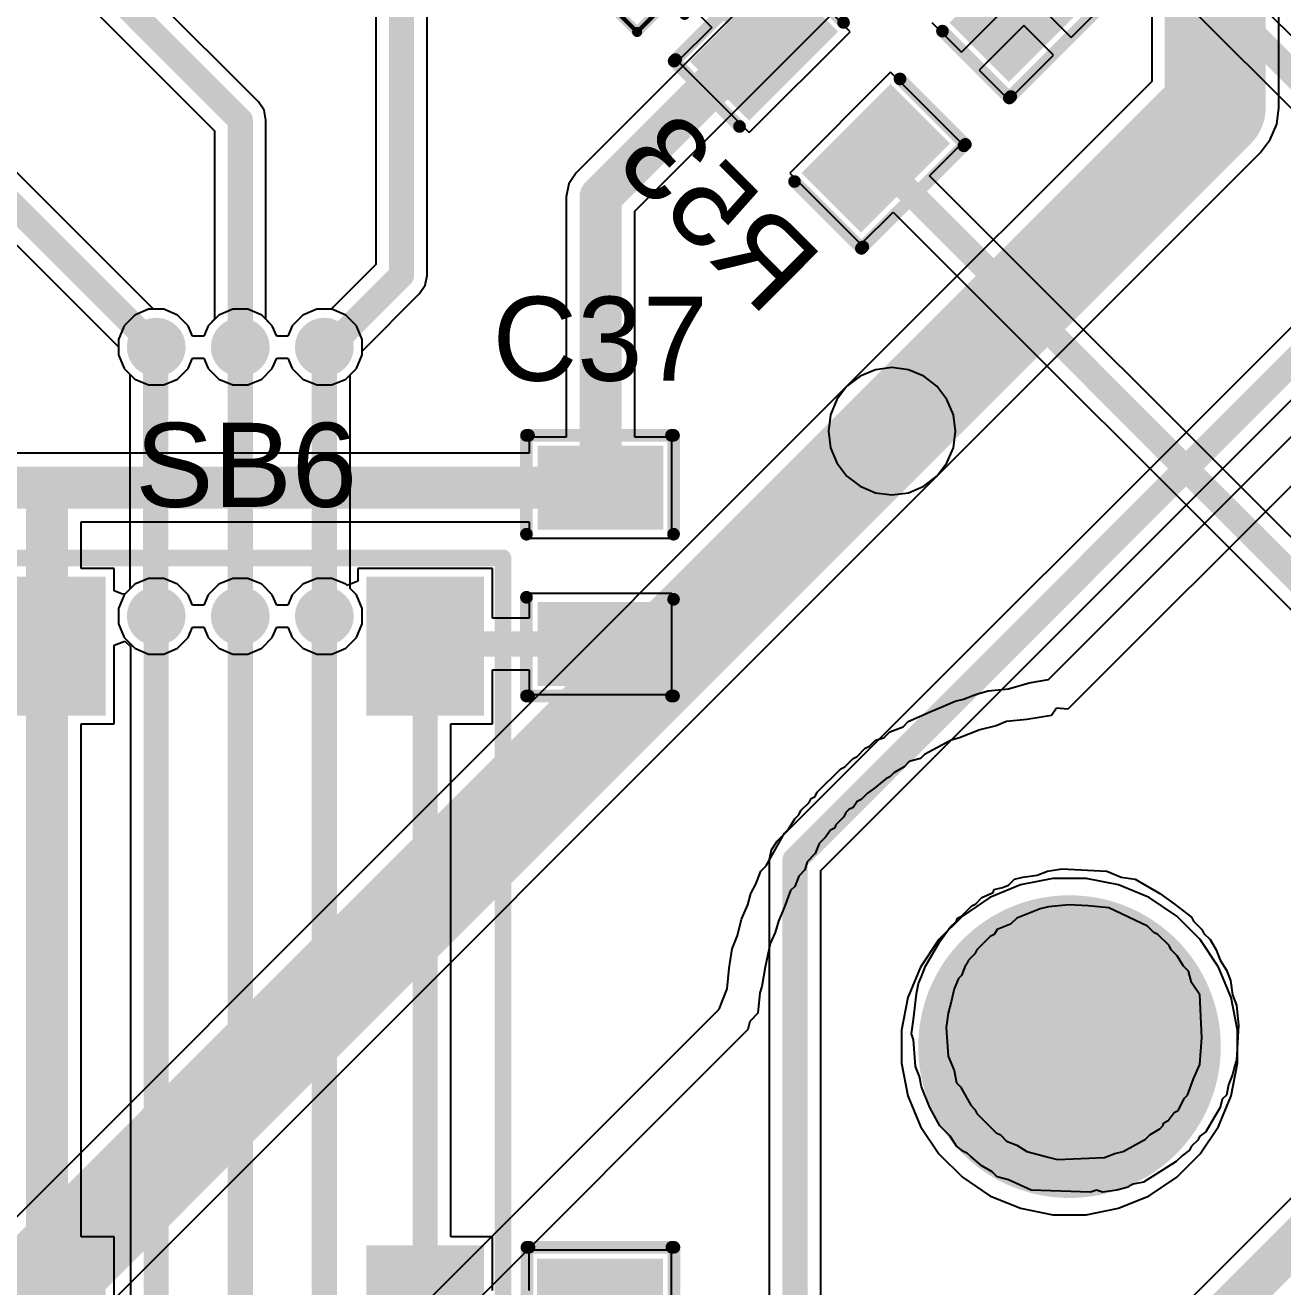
# Model space of a CAD drawing. Header units: millimetres. Extents: x 95 to 305, y 96 to 295.
# Drawn here: x 144.44 to 159.4, y 175.22 to 190.23 of the extents above; entities that cross this region are included whole.
import ezdxf

# ---------------------------------------------------------------- set-up
doc = ezdxf.new("R2010")
doc.units = ezdxf.units.MM
for name, color, linetype in [('BottomLayer', 5, 'Continuous'), ('BottomOverlay', 54, 'Continuous'), ('BottomPaste', 16, 'Continuous'), ('BottomSolder', 6, 'Continuous'), ('Mechanical13', 56, 'Continuous'), ('Mechanical15', 56, 'Continuous'), ('MultiLayer', 9, 'Continuous'), ('PadHoleLayer', 156, 'Continuous'), ('TopLayer', 1, 'Continuous'), ('TopOverlay', 2, 'Continuous'), ('TopPaste', 8, 'Continuous'), ('TopSolder', 216, 'Continuous'), ('ViaHoleLayer', 16, 'Continuous')]:
    doc.layers.add(name, color=color, linetype=linetype)
doc.styles.add('Arial', font='arial.ttf', dxfattribs={"height": 0.2})

# ---------------------------------------------------------------- blocks, each defined once
blk = doc.blocks.new('CAP0805_8')
at = {"layer": 'TopLayer'}
for points in [[(-1.379, 0.704), (-0.479, 0.704), (-0.479, -0.693), (-1.379, -0.693)], [(0.481, 0.704), (1.381, 0.704), (1.381, -0.693), (0.481, -0.693)]]:
    blk.add_hatch(color=1, dxfattribs=at).paths.add_polyline_path(points)
at = {"layer": 'TopPaste'}
for points in [[(-1.379, 0.704), (-0.479, 0.704), (-0.479, -0.693), (-1.379, -0.693)], [(0.481, 0.704), (1.381, 0.704), (1.381, -0.693), (0.481, -0.693)]]:
    blk.add_hatch(color=8, dxfattribs=at).paths.add_polyline_path(points)
at = {"layer": 'TopSolder'}
for points in [[(-1.429, 0.754), (-0.429, 0.754), (-0.429, -0.743), (-1.429, -0.743)], [(0.431, 0.754), (1.431, 0.754), (1.431, -0.743), (0.431, -0.743)]]:
    blk.add_hatch(color=216, dxfattribs=at).paths.add_polyline_path(points)
at = {"layer": 'TopOverlay', "const_width": 0.15}
for points in [[(-0.375, 0.875), (-1.55, 0.875)], [(-1.55, -0.85), (-1.55, 0.85)], [(1.55, 0.875), (0.4, 0.875)], [(1.55, -0.85), (1.55, 0.85)], [(-0.375, -0.875), (-1.55, -0.875)], [(1.55, -0.875), (0.375, -0.875)]]:
    blk.add_lwpolyline(points, dxfattribs=at)
at = {"layer": 'TopOverlay', "const_width": 0.075}
for points in [[(-1.588, 0.875, 1), (-1.513, 0.875, 1)], [(-1.588, 0.85, 1), (-1.513, 0.85, 1)], [(-0.413, 0.875, 1), (-0.337, 0.875, 1)], [(0.362, 0.875, 1), (0.437, 0.875, 1)], [(1.512, 0.875, 1), (1.587, 0.875, 1)], [(1.512, 0.85, 1), (1.587, 0.85, 1)], [(-1.588, -0.85, 1), (-1.513, -0.85, 1)], [(-1.588, -0.875, 1), (-1.513, -0.875, 1)], [(-0.413, -0.875, 1), (-0.337, -0.875, 1)], [(0.337, -0.875, 1), (0.413, -0.875, 1)], [(1.512, -0.85, 1), (1.587, -0.85, 1)], [(1.512, -0.875, 1), (1.587, -0.875, 1)]]:
    blk.add_lwpolyline(points, format="xyb", close=True, dxfattribs=at)
blk = doc.blocks.new('RES0805_11')
at = {"layer": 'TopLayer'}
for points in [[(-1.388, 0.678), (-0.488, 0.678), (-0.488, -0.719), (-1.388, -0.719)], [(0.492, 0.678), (1.392, 0.678), (1.392, -0.719), (0.492, -0.719)]]:
    blk.add_hatch(color=1, dxfattribs=at).paths.add_polyline_path(points)
at = {"layer": 'TopPaste'}
for points in [[(-1.388, 0.678), (-0.488, 0.678), (-0.488, -0.719), (-1.388, -0.719)], [(0.492, 0.678), (1.392, 0.678), (1.392, -0.719), (0.492, -0.719)]]:
    blk.add_hatch(color=8, dxfattribs=at).paths.add_polyline_path(points)
at = {"layer": 'TopSolder'}
for points in [[(-1.438, 0.728), (-0.438, 0.728), (-0.438, -0.769), (-1.438, -0.769)], [(0.442, 0.728), (1.442, 0.728), (1.442, -0.769), (0.442, -0.769)]]:
    blk.add_hatch(color=216, dxfattribs=at).paths.add_polyline_path(points)
at = {"layer": 'TopOverlay', "const_width": 0.15}
for points in [[(-1.575, 0.85), (-0.475, 0.85)], [(0.475, 0.85), (1.575, 0.85)], [(-1.575, 0.825), (-1.575, -0.875)], [(1.575, 0.825), (1.575, -0.875)], [(-1.575, -0.9), (-0.45, -0.9)], [(0.475, -0.9), (1.575, -0.9)]]:
    blk.add_lwpolyline(points, dxfattribs=at)
at = {"layer": 'TopOverlay', "const_width": 0.075}
for points in [[(-1.613, 0.85, 1), (-1.538, 0.85, 1)], [(-0.513, 0.85, 1), (-0.437, 0.85, 1)], [(0.437, 0.85, 1), (0.513, 0.85, 1)], [(1.538, 0.85, 1), (1.613, 0.85, 1)], [(-1.613, 0.825, 1), (-1.538, 0.825, 1)], [(1.538, 0.825, 1), (1.613, 0.825, 1)], [(-1.613, -0.875, 1), (-1.538, -0.875, 1)], [(-1.613, -0.9, 1), (-1.538, -0.9, 1)], [(-0.487, -0.9, 1), (-0.412, -0.9, 1)], [(0.437, -0.9, 1), (0.513, -0.9, 1)], [(1.538, -0.875, 1), (1.613, -0.875, 1)], [(1.538, -0.9, 1), (1.613, -0.9, 1)]]:
    blk.add_lwpolyline(points, format="xyb", close=True, dxfattribs=at)
blk = doc.blocks.new('DTSM_61N_V_T_R_72')
at = {"layer": 'TopLayer'}
for points in [[(-0.775, 5.15), (0.775, 5.15), (0.775, 3.85), (-0.775, 3.85)], [(7.175, 5.15), (8.725, 5.15), (8.725, 3.85), (7.175, 3.85)], [(-0.775, 0.65), (0.775, 0.65), (0.775, -0.65), (-0.775, -0.65)], [(7.175, 0.65), (8.725, 0.65), (8.725, -0.65), (7.175, -0.65)]]:
    blk.add_hatch(color=1, dxfattribs=at).paths.add_polyline_path(points)
at = {"layer": 'TopPaste'}
for points in [[(-0.775, 5.15), (0.775, 5.15), (0.775, 3.85), (-0.775, 3.85)], [(7.175, 5.15), (8.725, 5.15), (8.725, 3.85), (7.175, 3.85)], [(-0.775, 0.65), (0.775, 0.65), (0.775, -0.65), (-0.775, -0.65)], [(7.175, 0.65), (8.725, 0.65), (8.725, -0.65), (7.175, -0.65)]]:
    blk.add_hatch(color=8, dxfattribs=at).paths.add_polyline_path(points)
at = {"layer": 'TopSolder'}
for points in [[(-0.825, 5.2), (0.825, 5.2), (0.825, 3.8), (-0.825, 3.8)], [(7.125, 5.2), (8.775, 5.2), (8.775, 3.8), (7.125, 3.8)], [(-0.825, 0.7), (0.825, 0.7), (0.825, -0.7), (-0.825, -0.7)], [(7.125, 0.7), (8.775, 0.7), (8.775, -0.7), (7.125, -0.7)]]:
    blk.add_hatch(color=216, dxfattribs=at).paths.add_polyline_path(points)
at = {"layer": 'TopOverlay', "const_width": 0.2}
for points in [[(-1.05, 5.4), (-1.05, 3.825)], [(-1, 5.425), (9, 5.425)], [(9, 5.4), (9, -0.9)], [(-1.05, 3.825), (-1.05, 0.675)], [(-1.05, 0.675), (-1.05, -0.9)], [(9, -0.925), (-1, -0.925)]]:
    blk.add_lwpolyline(points, dxfattribs=at)
at = {"layer": 'TopOverlay', "const_width": 0.1}
for points in [[(-1.1, 5.4, 1), (-1, 5.4, 1)], [(-1.05, 5.425, 1), (-0.95, 5.425, 1)], [(8.95, 5.425, 1), (9.05, 5.425, 1)], [(8.95, 5.4, 1), (9.05, 5.4, 1)], [(-1.1, 3.825, 1), (-1, 3.825, 1)], [(-1.1, 3.825, 1), (-1, 3.825, 1)], [(-1.1, 0.675, 1), (-1, 0.675, 1)], [(-1.1, 0.675, 1), (-1, 0.675, 1)], [(-1.1, -0.9, 1), (-1, -0.9, 1)], [(-1.05, -0.925, 1), (-0.95, -0.925, 1)], [(8.95, -0.9, 1), (9.05, -0.9, 1)], [(8.95, -0.925, 1), (9.05, -0.925, 1)]]:
    blk.add_lwpolyline(points, format="xyb", close=True, dxfattribs=at)
blk = doc.blocks.new('RES0805_B_95')
at = {"layer": 'BottomLayer'}
for points in [[(-1.388, 0.719), (-0.488, 0.719), (-0.488, -0.678), (-1.388, -0.678)], [(0.492, 0.719), (1.392, 0.719), (1.392, -0.678), (0.492, -0.678)]]:
    blk.add_hatch(color=5, dxfattribs=at).paths.add_polyline_path(points)
at = {"layer": 'BottomPaste'}
for points in [[(-1.388, 0.719), (-0.488, 0.719), (-0.488, -0.678), (-1.388, -0.678)], [(0.492, 0.719), (1.392, 0.719), (1.392, -0.678), (0.492, -0.678)]]:
    blk.add_hatch(color=16, dxfattribs=at).paths.add_polyline_path(points)
at = {"layer": 'BottomSolder'}
for points in [[(-1.438, 0.769), (-0.438, 0.769), (-0.438, -0.728), (-1.438, -0.728)], [(0.442, 0.769), (1.442, 0.769), (1.442, -0.728), (0.442, -0.728)]]:
    blk.add_hatch(color=6, dxfattribs=at).paths.add_polyline_path(points)
at = {"layer": 'BottomOverlay', "const_width": 0.15}
for points in [[(-0.45, 0.9), (-1.575, 0.9)], [(-1.575, 0.875), (-1.575, -0.825)], [(1.575, 0.9), (0.475, 0.9)], [(1.575, 0.875), (1.575, -0.825)], [(-0.475, -0.85), (-1.575, -0.85)], [(1.575, -0.85), (0.475, -0.85)]]:
    blk.add_lwpolyline(points, dxfattribs=at)
at = {"layer": 'BottomOverlay', "const_width": 0.075}
for points in [[(-1.613, 0.9, 1), (-1.538, 0.9, 1)], [(-1.613, 0.875, 1), (-1.538, 0.875, 1)], [(-0.488, 0.9, 1), (-0.413, 0.9, 1)], [(0.437, 0.9, 1), (0.513, 0.9, 1)], [(1.538, 0.9, 1), (1.613, 0.9, 1)], [(1.538, 0.875, 1), (1.613, 0.875, 1)], [(-1.613, -0.825, 1), (-1.538, -0.825, 1)], [(1.538, -0.825, 1), (1.613, -0.825, 1)], [(-1.613, -0.85, 1), (-1.538, -0.85, 1)], [(-0.513, -0.85, 1), (-0.437, -0.85, 1)], [(0.437, -0.85, 1), (0.513, -0.85, 1)], [(1.538, -0.85, 1), (1.613, -0.85, 1)]]:
    blk.add_lwpolyline(points, format="xyb", close=True, dxfattribs=at)
blk = doc.blocks.new('RES0805_B_97')
at = {"layer": 'BottomLayer'}
for points in [[(-1.388, 0.719), (-0.488, 0.719), (-0.488, -0.678), (-1.388, -0.678)], [(0.492, 0.719), (1.392, 0.719), (1.392, -0.678), (0.492, -0.678)]]:
    blk.add_hatch(color=5, dxfattribs=at).paths.add_polyline_path(points)
at = {"layer": 'BottomPaste'}
for points in [[(-1.388, 0.719), (-0.488, 0.719), (-0.488, -0.678), (-1.388, -0.678)], [(0.492, 0.719), (1.392, 0.719), (1.392, -0.678), (0.492, -0.678)]]:
    blk.add_hatch(color=16, dxfattribs=at).paths.add_polyline_path(points)
at = {"layer": 'BottomSolder'}
for points in [[(-1.438, 0.769), (-0.438, 0.769), (-0.438, -0.728), (-1.438, -0.728)], [(0.442, 0.769), (1.442, 0.769), (1.442, -0.728), (0.442, -0.728)]]:
    blk.add_hatch(color=6, dxfattribs=at).paths.add_polyline_path(points)
at = {"layer": 'BottomOverlay', "const_width": 0.15}
for points in [[(-0.45, 0.9), (-1.575, 0.9)], [(-1.575, 0.875), (-1.575, -0.825)], [(1.575, 0.9), (0.475, 0.9)], [(1.575, 0.875), (1.575, -0.825)], [(-0.475, -0.85), (-1.575, -0.85)], [(1.575, -0.85), (0.475, -0.85)]]:
    blk.add_lwpolyline(points, dxfattribs=at)
at = {"layer": 'BottomOverlay', "const_width": 0.075}
for points in [[(-1.613, 0.9, 1), (-1.538, 0.9, 1)], [(-1.613, 0.875, 1), (-1.538, 0.875, 1)], [(-0.488, 0.9, 1), (-0.413, 0.9, 1)], [(0.437, 0.9, 1), (0.513, 0.9, 1)], [(1.538, 0.9, 1), (1.613, 0.9, 1)], [(1.538, 0.875, 1), (1.613, 0.875, 1)], [(-1.613, -0.825, 1), (-1.538, -0.825, 1)], [(1.538, -0.825, 1), (1.613, -0.825, 1)], [(-1.613, -0.85, 1), (-1.538, -0.85, 1)], [(-0.513, -0.85, 1), (-0.438, -0.85, 1)], [(0.437, -0.85, 1), (0.513, -0.85, 1)], [(1.538, -0.85, 1), (1.613, -0.85, 1)]]:
    blk.add_lwpolyline(points, format="xyb", close=True, dxfattribs=at)
blk = doc.blocks.new('SOD_80_B_156')
at = {"layer": 'BottomLayer'}
for points in [[(-2.295, 0.843), (-1.185, 0.843), (-1.185, -0.887), (-2.295, -0.887)], [(1.115, 0.843), (2.225, 0.843), (2.225, -0.887), (1.115, -0.887)]]:
    blk.add_hatch(color=5, dxfattribs=at).paths.add_polyline_path(points)
at = {"layer": 'BottomPaste'}
for points in [[(-2.295, 0.843), (-1.185, 0.843), (-1.185, -0.887), (-2.295, -0.887)], [(1.115, 0.843), (2.225, 0.843), (2.225, -0.887), (1.115, -0.887)]]:
    blk.add_hatch(color=16, dxfattribs=at).paths.add_polyline_path(points)
at = {"layer": 'BottomSolder'}
for points in [[(-2.345, 0.893), (-1.135, 0.893), (-1.135, -0.937), (-2.345, -0.937)], [(1.065, 0.893), (2.275, 0.893), (2.275, -0.937), (1.065, -0.937)]]:
    blk.add_hatch(color=6, dxfattribs=at).paths.add_polyline_path(points)
at = {"layer": 'BottomOverlay'}
for points, const_width in [([(-2.545, 1.093), (-2.545, -1.137)], 0.12), ([(-1.075, 1.093), (-2.545, 1.093)], 0.12), ([(2.475, 1.093), (1, 1.093)], 0.12), ([(2.475, 1.093), (2.475, -1.137)], 0.12), ([(0.795, 0.728), (-0.865, 0.728)], 0.127), ([(-2.8, 0.55), (-2.8, -0.6)], 0.12), ([(0.795, -0.772), (-0.865, -0.772)], 0.127), ([(-1.075, -1.137), (-2.545, -1.137)], 0.12), ([(2.475, -1.137), (1, -1.137)], 0.12)]:
    blk.add_lwpolyline(points, dxfattribs=dict(at, const_width=const_width))
for points, const_width in [([(-2.575, 1.093, 1), (-2.515, 1.093, 1)], 0.06), ([(-2.575, 1.093, 1), (-2.515, 1.093, 1)], 0.06), ([(-1.105, 1.093, 1), (-1.045, 1.093, 1)], 0.06), ([(0.97, 1.093, 1), (1.03, 1.093, 1)], 0.06), ([(2.445, 1.093, 1), (2.505, 1.093, 1)], 0.06), ([(2.445, 1.093, 1), (2.505, 1.093, 1)], 0.06), ([(-0.897, 0.728, 1), (-0.833, 0.728, 1)], 0.0635), ([(0.763, 0.728, 1), (0.827, 0.728, 1)], 0.0635), ([(-2.83, 0.55, 1), (-2.77, 0.55, 1)], 0.06), ([(-2.83, -0.6, 1), (-2.77, -0.6, 1)], 0.06), ([(-0.897, -0.772, 1), (-0.833, -0.772, 1)], 0.0635), ([(0.763, -0.772, 1), (0.827, -0.772, 1)], 0.0635), ([(-2.575, -1.137, 1), (-2.515, -1.137, 1)], 0.06), ([(-2.575, -1.137, 1), (-2.515, -1.137, 1)], 0.06), ([(-1.105, -1.137, 1), (-1.045, -1.137, 1)], 0.06), ([(0.97, -1.137, 1), (1.03, -1.137, 1)], 0.06), ([(2.445, -1.137, 1), (2.505, -1.137, 1)], 0.06), ([(2.445, -1.137, 1), (2.505, -1.137, 1)], 0.06)]:
    blk.add_lwpolyline(points, format="xyb", close=True, dxfattribs=dict(at, const_width=const_width))
at = {"layer": 'Mechanical13', "const_width": 0.127}
for points in [[(1.715, 0.728), (-1.785, 0.728)], [(-1.785, 0.728), (-1.785, -0.772)], [(1.715, 0.728), (1.715, -0.772)], [(1.715, -0.772), (-1.785, -0.772)]]:
    blk.add_lwpolyline(points, dxfattribs=at)
at = {"layer": 'Mechanical13', "const_width": 0.0635}
for points in [[(-1.817, 0.728, 1), (-1.753, 0.728, 1)], [(-1.817, 0.728, 1), (-1.753, 0.728, 1)], [(1.683, 0.728, 1), (1.747, 0.728, 1)], [(1.683, 0.728, 1), (1.747, 0.728, 1)], [(-1.817, -0.772, 1), (-1.753, -0.772, 1)], [(-1.817, -0.772, 1), (-1.753, -0.772, 1)], [(1.683, -0.772, 1), (1.747, -0.772, 1)], [(1.683, -0.772, 1), (1.747, -0.772, 1)]]:
    blk.add_lwpolyline(points, format="xyb", close=True, dxfattribs=at)
at = {"layer": 'Mechanical15', "const_width": 0.05}
for points in [[(2.475, 1.093), (-2.545, 1.093)], [(-2.545, 1.093), (-2.545, -1.137)], [(2.475, 1.093), (2.475, -1.137)], [(2.475, -1.137), (-2.545, -1.137)]]:
    blk.add_lwpolyline(points, dxfattribs=at)
at = {"layer": 'Mechanical15', "const_width": 0.025}
for points in [[(-2.558, 1.093, 1), (-2.533, 1.093, 1)], [(-2.558, 1.093, 1), (-2.533, 1.093, 1)], [(2.462, 1.093, 1), (2.487, 1.093, 1)], [(2.462, 1.093, 1), (2.487, 1.093, 1)], [(-2.558, -1.137, 1), (-2.533, -1.137, 1)], [(-2.558, -1.137, 1), (-2.533, -1.137, 1)], [(2.462, -1.137, 1), (2.487, -1.137, 1)], [(2.462, -1.137, 1), (2.487, -1.137, 1)]]:
    blk.add_lwpolyline(points, format="xyb", close=True, dxfattribs=at)

msp = doc.modelspace()

# ---------------------------------------------------------------- hatches: boundary and pattern name
at = {"layer": 'BottomLayer'}
h = msp.add_hatch(color=5, dxfattribs=at)
edge = h.paths.add_edge_path()
edge.add_arc((146, 186.4), 0.3, 0, 360)
h = msp.add_hatch(color=5, dxfattribs=at)
edge = h.paths.add_edge_path()
edge.add_arc((147, 186.4), 0.3, 0, 360)
h = msp.add_hatch(color=5, dxfattribs=at)
edge = h.paths.add_edge_path()
edge.add_arc((148, 186.4), 0.3, 0, 360)
h = msp.add_hatch(color=5, dxfattribs=at)
edge = h.paths.add_edge_path()
edge.add_arc((154.753, 185.4), 0.4, 0, 360)
h = msp.add_hatch(color=5, dxfattribs=at)
edge = h.paths.add_edge_path()
edge.add_arc((146, 183.2), 0.3, 0, 360)
h = msp.add_hatch(color=5, dxfattribs=at)
edge = h.paths.add_edge_path()
edge.add_arc((147, 183.2), 0.3, 0, 360)
h = msp.add_hatch(color=5, dxfattribs=at)
edge = h.paths.add_edge_path()
edge.add_arc((148, 183.2), 0.3, 0, 360)
h = msp.add_hatch(color=5, dxfattribs=at)
edge = h.paths.add_edge_path()
edge.add_arc((156.866, 178.08), 1.75, 0, 360)
at = {"layer": 'BottomSolder'}
h = msp.add_hatch(color=6, dxfattribs=at)
edge = h.paths.add_edge_path()
edge.add_arc((146, 186.4), 0.35, 0, 360)
h = msp.add_hatch(color=6, dxfattribs=at)
edge = h.paths.add_edge_path()
edge.add_arc((147, 186.4), 0.35, 0, 360)
h = msp.add_hatch(color=6, dxfattribs=at)
edge = h.paths.add_edge_path()
edge.add_arc((148, 186.4), 0.35, 0, 360)
h = msp.add_hatch(color=6, dxfattribs=at)
edge = h.paths.add_edge_path()
edge.add_arc((154.753, 185.4), 0.45, 0, 360)
h = msp.add_hatch(color=6, dxfattribs=at)
edge = h.paths.add_edge_path()
edge.add_arc((146, 183.2), 0.35, 0, 360)
h = msp.add_hatch(color=6, dxfattribs=at)
edge = h.paths.add_edge_path()
edge.add_arc((147, 183.2), 0.35, 0, 360)
h = msp.add_hatch(color=6, dxfattribs=at)
edge = h.paths.add_edge_path()
edge.add_arc((148, 183.2), 0.35, 0, 360)
h = msp.add_hatch(color=6, dxfattribs=at)
edge = h.paths.add_edge_path()
edge.add_arc((156.866, 178.08), 1.8, 0, 360)
at = {"layer": 'MultiLayer'}
h = msp.add_hatch(color=9, dxfattribs=at)
edge = h.paths.add_edge_path()
edge.add_arc((156.866, 178.08), 1.75, 0, 360)
at = {"layer": 'PadHoleLayer'}
h = msp.add_hatch(color=156, dxfattribs=at)
edge = h.paths.add_edge_path()
edge.add_arc((156.866, 178.08), 1.75, 0, 360)
at = {"layer": 'TopLayer'}
h = msp.add_hatch(color=1, dxfattribs=at)
edge = h.paths.add_edge_path()
edge.add_arc((146, 186.4), 0.3, 0, 360)
h = msp.add_hatch(color=1, dxfattribs=at)
edge = h.paths.add_edge_path()
edge.add_arc((147, 186.4), 0.3, 0, 360)
h = msp.add_hatch(color=1, dxfattribs=at)
edge = h.paths.add_edge_path()
edge.add_arc((148, 186.4), 0.3, 0, 360)
h = msp.add_hatch(color=1, dxfattribs=at)
edge = h.paths.add_edge_path()
edge.add_arc((154.753, 185.4), 0.4, 0, 360)
h = msp.add_hatch(color=1, dxfattribs=at)
edge = h.paths.add_edge_path()
edge.add_arc((146, 183.2), 0.3, 0, 360)
h = msp.add_hatch(color=1, dxfattribs=at)
edge = h.paths.add_edge_path()
edge.add_arc((147, 183.2), 0.3, 0, 360)
h = msp.add_hatch(color=1, dxfattribs=at)
edge = h.paths.add_edge_path()
edge.add_arc((148, 183.2), 0.3, 0, 360)
h = msp.add_hatch(color=1, dxfattribs=at)
edge = h.paths.add_edge_path()
edge.add_arc((156.866, 178.08), 1.75, 0, 360)
at = {"layer": 'TopSolder'}
h = msp.add_hatch(color=216, dxfattribs=at)
edge = h.paths.add_edge_path()
edge.add_arc((146, 186.4), 0.35, 0, 360)
h = msp.add_hatch(color=216, dxfattribs=at)
edge = h.paths.add_edge_path()
edge.add_arc((147, 186.4), 0.35, 0, 360)
h = msp.add_hatch(color=216, dxfattribs=at)
edge = h.paths.add_edge_path()
edge.add_arc((148, 186.4), 0.35, 0, 360)
h = msp.add_hatch(color=216, dxfattribs=at)
edge = h.paths.add_edge_path()
edge.add_arc((154.753, 185.4), 0.45, 0, 360)
h = msp.add_hatch(color=216, dxfattribs=at)
edge = h.paths.add_edge_path()
edge.add_arc((146, 183.2), 0.35, 0, 360)
h = msp.add_hatch(color=216, dxfattribs=at)
edge = h.paths.add_edge_path()
edge.add_arc((147, 183.2), 0.35, 0, 360)
h = msp.add_hatch(color=216, dxfattribs=at)
edge = h.paths.add_edge_path()
edge.add_arc((148, 183.2), 0.35, 0, 360)
h = msp.add_hatch(color=216, dxfattribs=at)
edge = h.paths.add_edge_path()
edge.add_arc((156.866, 178.08), 1.8, 0, 360)
at = {"layer": 'ViaHoleLayer'}
h = msp.add_hatch(color=16, dxfattribs=at)
edge = h.paths.add_edge_path()
edge.add_arc((146, 186.4), 0.15, 0, 360)
h = msp.add_hatch(color=16, dxfattribs=at)
edge = h.paths.add_edge_path()
edge.add_arc((147, 186.4), 0.15, 0, 360)
h = msp.add_hatch(color=16, dxfattribs=at)
edge = h.paths.add_edge_path()
edge.add_arc((148, 186.4), 0.15, 0, 360)
h = msp.add_hatch(color=16, dxfattribs=at)
edge = h.paths.add_edge_path()
edge.add_arc((154.753, 185.4), 0.25, 0, 360)
h = msp.add_hatch(color=16, dxfattribs=at)
edge = h.paths.add_edge_path()
edge.add_arc((146, 183.2), 0.15, 0, 360)
h = msp.add_hatch(color=16, dxfattribs=at)
edge = h.paths.add_edge_path()
edge.add_arc((147, 183.2), 0.15, 0, 360)
h = msp.add_hatch(color=16, dxfattribs=at)
edge = h.paths.add_edge_path()
edge.add_arc((148, 183.2), 0.15, 0, 360)

# ---------------------------------------------------------------- linework, layer by layer
at = {"layer": 'BottomLayer'}
for p, q in [((161.22, 188.389), (155.606, 194.004)), ((155.084, 193.661), (160.788, 187.956)), ((152.122, 190.691), (152.61, 190.203)), ((156.887, 190.083), (157.416, 190.612)), ((155.58, 189.907), (156.109, 190.436)), ((156.533, 190.436), (156.887, 190.083)), ((154.256, 190.152), (154.033, 190.375)), ((152.61, 190.203), (152.207, 189.801)), ((153.056, 188.952), (154.256, 190.152)), ((155.226, 190.261), (155.58, 189.907)), ((156.321, 190.224), (155.792, 189.695)), ((156.675, 189.871), (156.321, 190.224)), ((156.145, 189.341), (156.675, 189.871)), ((152.207, 189.801), (153.056, 188.952)), ((154.737, 189.671), (153.537, 188.471)), ((155.585, 188.823), (154.737, 189.671)), ((155.792, 189.695), (156.145, 189.341)), ((155.202, 188.439), (155.585, 188.823)), ((153.537, 188.471), (154.385, 187.623)), ((163.216, 180.425), (155.202, 188.439)), ((154.385, 187.623), (154.769, 188.007)), ((154.769, 188.007), (162.694, 180.082)), ((145.91, 186.85), (145.745, 186.781)), ((146.09, 186.85), (145.91, 186.85)), ((146.255, 186.781), (146.09, 186.85)), ((146.91, 186.85), (146.745, 186.781)), ((147.09, 186.85), (146.91, 186.85)), ((147.255, 186.781), (147.09, 186.85)), ((147.91, 186.85), (147.745, 186.781)), ((148.09, 186.85), (147.91, 186.85)), ((148.255, 186.781), (148.09, 186.85)), ((145.745, 186.781), (145.619, 186.655)), ((146.381, 186.655), (146.255, 186.781)), ((146.745, 186.781), (146.619, 186.655)), ((147.381, 186.655), (147.255, 186.781)), ((147.745, 186.781), (147.619, 186.655)), ((148.381, 186.655), (148.255, 186.781)), ((145.619, 186.655), (145.55, 186.49)), ((146.433, 186.531), (146.381, 186.655)), ((146.567, 186.531), (146.433, 186.531)), ((146.619, 186.655), (146.567, 186.531)), ((147.433, 186.531), (147.381, 186.655)), ((147.567, 186.531), (147.433, 186.531)), ((147.619, 186.655), (147.567, 186.531)), ((148.45, 186.49), (148.381, 186.655)), ((145.55, 186.49), (145.55, 186.31)), ((148.45, 186.31), (148.45, 186.49)), ((145.55, 186.31), (145.619, 186.145)), ((148.381, 186.145), (148.45, 186.31)), ((145.619, 186.145), (145.687, 186.077)), ((145.687, 186.077), (145.687, 183.523)), ((148.306, 186.069), (148.381, 186.145)), ((148.306, 183.531), (148.306, 186.069)), ((154.557, 186.131), (154.375, 186.055)), ((154.753, 186.156), (154.557, 186.131)), ((154.949, 186.131), (154.753, 186.156)), ((155.131, 186.055), (154.949, 186.131)), ((154.218, 185.935), (138.671, 170.388)), ((154.375, 186.055), (154.218, 185.935)), ((155.288, 185.935), (155.131, 186.055)), ((155.408, 185.778), (155.288, 185.935)), ((155.484, 185.596), (155.408, 185.778)), ((155.509, 185.4), (155.484, 185.596)), ((155.484, 185.204), (155.509, 185.4)), ((155.408, 185.022), (155.484, 185.204)), ((155.288, 184.865), (155.408, 185.022)), ((139.741, 169.318), (155.288, 184.865)), ((145.687, 183.523), (145.619, 183.455)), ((148.381, 183.455), (148.306, 183.531)), ((145.619, 183.455), (145.55, 183.29)), ((148.45, 183.29), (148.381, 183.455)), ((145.55, 183.29), (145.55, 183.11)), ((148.45, 183.11), (148.45, 183.29)), ((145.55, 183.11), (145.619, 182.945)), ((146.381, 182.945), (146.433, 183.069)), ((146.433, 183.069), (146.567, 183.069)), ((146.567, 183.069), (146.619, 182.945)), ((147.381, 182.945), (147.433, 183.069)), ((147.433, 183.069), (147.567, 183.069)), ((147.567, 183.069), (147.619, 182.945)), ((148.381, 182.945), (148.45, 183.11)), ((145.619, 182.945), (145.745, 182.819)), ((146.255, 182.819), (146.381, 182.945)), ((146.619, 182.945), (146.745, 182.819)), ((147.255, 182.819), (147.381, 182.945)), ((147.619, 182.945), (147.745, 182.819)), ((148.255, 182.819), (148.381, 182.945)), ((145.745, 182.819), (145.91, 182.75)), ((146.09, 182.75), (146.255, 182.819)), ((146.745, 182.819), (146.91, 182.75)), ((147.09, 182.75), (147.255, 182.819)), ((147.745, 182.819), (147.91, 182.75)), ((148.09, 182.75), (148.255, 182.819)), ((145.91, 182.75), (146.09, 182.75)), ((146.91, 182.75), (147.09, 182.75)), ((147.91, 182.75), (148.09, 182.75)), ((156.669, 180.08), (156.283, 180.003)), ((157.063, 180.08), (156.669, 180.08)), ((157.45, 180.003), (157.063, 180.08)), ((156.283, 180.003), (155.919, 179.852)), ((157.814, 179.852), (157.45, 180.003)), ((155.919, 179.852), (155.592, 179.633)), ((158.141, 179.633), (157.814, 179.852)), ((155.592, 179.633), (155.313, 179.355)), ((158.42, 179.355), (158.141, 179.633)), ((155.313, 179.355), (155.094, 179.027)), ((158.639, 179.027), (158.42, 179.355)), ((155.094, 179.027), (154.943, 178.663)), ((158.79, 178.663), (158.639, 179.027)), ((154.943, 178.663), (154.866, 178.277)), ((158.866, 178.277), (158.79, 178.663)), ((154.866, 178.277), (154.866, 177.883)), ((158.866, 177.883), (158.866, 178.277)), ((154.866, 177.883), (154.943, 177.496)), ((158.79, 177.496), (158.866, 177.883)), ((154.943, 177.496), (155.094, 177.132)), ((158.639, 177.132), (158.79, 177.496)), ((155.094, 177.132), (155.313, 176.805)), ((158.42, 176.805), (158.639, 177.132)), ((155.313, 176.805), (155.592, 176.526)), ((158.141, 176.526), (158.42, 176.805)), ((155.592, 176.526), (155.919, 176.307)), ((157.814, 176.307), (158.141, 176.526)), ((155.919, 176.307), (156.283, 176.157)), ((157.45, 176.157), (157.814, 176.307)), ((156.283, 176.157), (156.669, 176.08)), ((156.669, 176.08), (157.063, 176.08)), ((157.063, 176.08), (157.45, 176.157))]:
    msp.add_line(p, q, dxfattribs=at)
for points, const_width in [([(155.3, 193.877), (161.238, 187.939)], 0.3), ([(153.232, 190.006), (154.992, 191.766)], 0.3), ([(151.992, 191.253), (153.232, 190.014)], 0.3), ([(153.232, 190.006), (153.232, 190.014)], 0.3), ([(153.232, 189.977), (153.232, 190.006)], 0.3), ([(154.561, 188.647), (154.561, 188.647)], 0.3), ([(154.561, 188.647), (163, 180.208)], 0.3), ([(145.986, 186.4), (145.993, 186.393)], 0.3), ([(145.993, 183.207), (145.993, 186.393)], 0.3), ([(147, 183.2), (147, 186.4)], 0.3), ([(148, 183.232), (148, 186.4)], 0.3), ([(138.21, 168.857), (154.753, 185.4)], 1.2), ([(145.993, 183.207), (146, 183.2)], 0.3)]:
    msp.add_lwpolyline(points, dxfattribs=dict(at, const_width=const_width))
for points, const_width in [([(153.157, 190.014, 1), (153.307, 190.014, 1)], 0.15), ([(153.157, 190.014, 1), (153.307, 190.014, 1)], 0.15), ([(153.157, 190.006, 1), (153.307, 190.006, 1)], 0.15), ([(153.157, 190.006, 1), (153.307, 190.006, 1)], 0.15), ([(153.157, 190.006, 1), (153.307, 190.006, 1)], 0.15), ([(153.157, 189.977, 1), (153.307, 189.977, 1)], 0.15), ([(154.486, 188.647, 1), (154.636, 188.647, 1)], 0.15), ([(154.486, 188.647, 1), (154.636, 188.647, 1)], 0.15), ([(154.486, 188.647, 1), (154.636, 188.647, 1)], 0.15), ([(145.911, 186.4, 1), (146.061, 186.4, 1)], 0.15), ([(145.918, 186.393, 1), (146.068, 186.393, 1)], 0.15), ([(145.918, 186.393, 1), (146.068, 186.393, 1)], 0.15), ([(146.925, 186.4, 1), (147.075, 186.4, 1)], 0.15), ([(147.925, 186.4, 1), (148.075, 186.4, 1)], 0.15), ([(154.453, 185.4, 1), (155.053, 185.4, 1)], 0.6), ([(147.925, 183.232, 1), (148.075, 183.232, 1)], 0.15), ([(145.918, 183.207, 1), (146.068, 183.207, 1)], 0.15), ([(145.918, 183.207, 1), (146.068, 183.207, 1)], 0.15), ([(145.925, 183.2, 1), (146.075, 183.2, 1)], 0.15), ([(146.925, 183.2, 1), (147.075, 183.2, 1)], 0.15)]:
    msp.add_lwpolyline(points, format="xyb", close=True, dxfattribs=dict(at, const_width=const_width))
at = {"layer": 'BottomOverlay'}
for p, q in [((156.615, 182.445), (172.922, 198.752)), ((173.275, 198.521), (156.846, 182.092)), ((155.897, 182.311), (156.14, 182.335)), ((156.14, 182.335), (156.384, 182.408)), ((156.384, 182.408), (156.615, 182.445)), ((155.337, 182.116), (155.507, 182.189)), ((155.507, 182.189), (155.605, 182.213)), ((155.605, 182.213), (155.726, 182.262)), ((155.726, 182.262), (155.799, 182.286)), ((155.799, 182.286), (155.897, 182.311)), ((154.948, 181.946), (155.215, 182.067)), ((155.215, 182.067), (155.337, 182.116)), ((156.651, 182.019), (156.359, 181.97)), ((156.712, 182.104), (156.651, 182.019)), ((156.846, 182.092), (156.712, 182.104)), ((154.729, 181.824), (154.887, 181.885)), ((154.887, 181.885), (154.948, 181.946)), ((155.994, 181.897), (155.799, 181.848)), ((156.116, 181.946), (155.994, 181.897)), ((156.359, 181.97), (156.116, 181.946)), ((154.485, 181.654), (154.558, 181.727)), ((154.558, 181.727), (154.655, 181.751)), ((154.655, 181.751), (154.729, 181.824)), ((155.459, 181.727), (155.142, 181.556)), ((155.556, 181.751), (155.459, 181.727)), ((155.799, 181.848), (155.556, 181.751)), ((154.339, 181.532), (154.436, 181.629)), ((154.436, 181.629), (154.485, 181.654)), ((154.193, 181.41), (154.29, 181.508)), ((154.29, 181.508), (154.339, 181.532)), ((154.96, 181.471), (154.899, 181.41)), ((155.094, 181.508), (154.96, 181.471)), ((155.142, 181.556), (155.094, 181.508)), ((153.864, 181.106), (154.144, 181.386)), ((154.144, 181.386), (154.193, 181.41)), ((154.68, 181.264), (154.546, 181.155)), ((154.729, 181.289), (154.68, 181.264)), ((154.777, 181.337), (154.729, 181.289)), ((154.899, 181.41), (154.777, 181.337)), ((154.546, 181.155), (154.461, 181.094)), ((153.67, 180.887), (153.767, 180.984)), ((153.767, 180.984), (153.791, 181.033)), ((153.791, 181.033), (153.84, 181.057)), ((153.84, 181.057), (153.864, 181.106)), ((154.339, 180.997), (154.29, 180.923)), ((154.388, 181.021), (154.339, 180.997)), ((154.461, 181.094), (154.388, 181.021)), ((153.597, 180.79), (153.645, 180.838)), ((153.645, 180.838), (153.67, 180.887)), ((154.181, 180.814), (154.084, 180.717)), ((154.205, 180.863), (154.181, 180.814)), ((154.242, 180.899), (154.205, 180.863)), ((154.29, 180.923), (154.242, 180.899)), ((153.475, 180.619), (153.524, 180.668)), ((153.524, 180.668), (153.597, 180.79)), ((154.071, 180.68), (154.023, 180.656)), ((154.084, 180.717), (154.071, 180.68)), ((153.353, 180.4), (153.475, 180.619)), ((153.962, 180.571), (153.889, 180.498)), ((154.023, 180.656), (153.962, 180.571)), ((153.256, 180.23), (153.353, 180.4)), ((153.84, 180.376), (153.743, 180.278)), ((153.889, 180.498), (153.84, 180.376)), ((153.195, 180.169), (153.256, 180.23)), ((153.743, 180.278), (153.718, 180.181)), ((153.134, 180.011), (153.195, 180.169)), ((153.645, 180.108), (153.597, 179.986)), ((153.718, 180.181), (153.645, 180.108)), ((156.14, 179.999), (156.213, 180.072)), ((156.213, 180.072), (156.311, 180.096)), ((156.311, 180.096), (156.481, 180.12)), ((156.481, 180.12), (156.603, 180.169)), ((156.603, 180.169), (156.773, 180.193)), ((156.773, 180.193), (157.308, 180.169)), ((157.308, 180.169), (157.479, 180.096)), ((157.479, 180.096), (157.649, 180.072)), ((157.649, 180.072), (157.771, 179.999)), ((153.073, 179.901), (153.134, 180.011)), ((153.548, 179.938), (153.475, 179.743)), ((153.597, 179.986), (153.548, 179.938)), ((155.824, 179.853), (155.958, 179.913)), ((155.958, 179.913), (155.97, 179.95)), ((155.97, 179.95), (156.067, 179.974)), ((156.067, 179.974), (156.14, 179.999)), ((157.771, 179.999), (157.941, 179.901)), ((152.964, 179.597), (153.037, 179.767)), ((153.037, 179.767), (153.073, 179.901)), ((155.702, 179.755), (155.751, 179.78)), ((155.751, 179.78), (155.824, 179.853)), ((156.858, 179.767), (156.615, 179.743)), ((157.089, 179.755), (156.858, 179.767)), ((157.941, 179.901), (158.112, 179.78)), ((158.112, 179.78), (158.319, 179.621)), ((153.475, 179.743), (153.402, 179.573)), ((155.532, 179.609), (155.58, 179.633)), ((155.58, 179.633), (155.702, 179.755)), ((156.396, 179.67), (156.238, 179.609)), ((156.517, 179.719), (156.396, 179.67)), ((156.615, 179.743), (156.517, 179.719)), ((157.333, 179.731), (157.089, 179.755)), ((157.795, 179.512), (157.333, 179.731)), ((158.319, 179.621), (158.343, 179.573)), ((152.915, 179.402), (152.964, 179.597)), ((153.402, 179.573), (153.365, 179.439)), ((155.325, 179.329), (155.447, 179.5)), ((155.447, 179.5), (155.52, 179.573)), ((155.52, 179.573), (155.532, 179.609)), ((156.006, 179.475), (155.97, 179.414)), ((156.165, 179.536), (156.006, 179.475)), ((156.238, 179.609), (156.165, 179.536)), ((157.868, 179.439), (157.795, 179.512)), ((158.343, 179.573), (158.44, 179.475)), ((158.44, 179.475), (158.465, 179.427)), ((152.854, 179.244), (152.915, 179.402)), ((153.365, 179.439), (153.305, 179.305)), ((155.179, 179.086), (155.325, 179.329)), ((155.921, 179.39), (155.763, 179.232)), ((155.97, 179.414), (155.921, 179.39)), ((157.917, 179.414), (157.868, 179.439)), ((158.051, 179.281), (157.917, 179.414)), ((158.465, 179.427), (158.538, 179.354)), ((158.538, 179.354), (158.611, 179.232)), ((152.818, 179.013), (152.854, 179.244)), ((153.305, 179.305), (153.244, 179.025)), ((155.739, 179.183), (155.666, 179.11)), ((155.763, 179.232), (155.739, 179.183)), ((158.075, 179.232), (158.051, 179.281)), ((158.148, 179.159), (158.075, 179.232)), ((158.611, 179.232), (158.659, 179.11)), ((152.794, 178.769), (152.818, 179.013)), ((153.244, 179.025), (153.207, 178.794)), ((155.106, 178.915), (155.154, 179.037)), ((155.154, 179.037), (155.179, 179.086)), ((155.629, 179.049), (155.58, 178.928)), ((155.641, 179.062), (155.629, 179.049)), ((155.666, 179.11), (155.641, 179.062)), ((158.221, 179.037), (158.148, 179.159)), ((158.282, 178.976), (158.221, 179.037)), ((158.659, 179.11), (158.732, 178.988)), ((155.069, 178.83), (155.106, 178.915)), ((155.544, 178.891), (155.495, 178.769)), ((155.58, 178.928), (155.544, 178.891)), ((158.319, 178.842), (158.282, 178.976)), ((158.732, 178.988), (158.781, 178.867)), ((158.781, 178.867), (158.805, 178.696)), ((152.696, 178.526), (152.794, 178.769)), ((153.183, 178.721), (153.159, 178.477)), ((153.207, 178.794), (153.183, 178.721)), ((155.045, 178.709), (155.069, 178.83)), ((155.495, 178.769), (155.459, 178.611)), ((158.416, 178.696), (158.319, 178.842)), ((155.008, 178.404), (155.045, 178.709)), ((155.459, 178.611), (155.422, 178.477)), ((158.44, 178.185), (158.416, 178.696)), ((158.805, 178.696), (158.854, 178.575)), ((158.854, 178.575), (158.878, 178.331)), ((143.824, 169.654), (152.696, 178.526)), ((153.159, 178.477), (153.061, 178.38)), ((155.422, 178.477), (155.398, 178.307)), ((153.037, 178.283), (132.434, 157.679)), ((153.061, 178.38), (153.037, 178.283)), ((154.984, 178.234), (155.008, 178.404)), ((155.398, 178.307), (155.422, 177.966)), ((158.878, 178.331), (158.854, 177.918)), ((155.008, 178.161), (154.984, 178.234)), ((155.033, 177.845), (155.008, 178.161)), ((158.416, 177.869), (158.44, 178.185)), ((155.422, 177.966), (155.495, 177.796)), ((155.081, 177.723), (155.033, 177.845)), ((158.343, 177.698), (158.416, 177.869)), ((158.83, 177.845), (158.805, 177.747)), ((158.854, 177.918), (158.83, 177.845)), ((155.106, 177.601), (155.081, 177.723)), ((155.495, 177.796), (155.52, 177.65)), ((158.27, 177.504), (158.343, 177.698)), ((158.805, 177.747), (158.757, 177.625)), ((155.203, 177.358), (155.106, 177.601)), ((155.52, 177.65), (155.568, 177.601)), ((155.568, 177.601), (155.69, 177.382)), ((158.757, 177.625), (158.732, 177.504)), ((155.69, 177.382), (155.739, 177.333)), ((158.16, 177.321), (158.233, 177.467)), ((158.233, 177.467), (158.27, 177.504)), ((158.684, 177.455), (158.659, 177.358)), ((158.732, 177.504), (158.684, 177.455)), ((155.325, 177.139), (155.203, 177.358)), ((155.739, 177.333), (155.763, 177.285)), ((155.763, 177.285), (155.994, 177.054)), ((158.039, 177.2), (158.112, 177.297)), ((158.112, 177.297), (158.16, 177.321)), ((158.586, 177.236), (158.489, 177.066)), ((158.659, 177.358), (158.586, 177.236)), ((155.447, 177.017), (155.325, 177.139)), ((157.82, 177.029), (157.941, 177.102)), ((157.941, 177.102), (157.978, 177.139)), ((157.978, 177.139), (157.99, 177.175)), ((157.99, 177.175), (158.039, 177.2)), ((158.489, 177.066), (158.416, 177.017)), ((155.52, 176.895), (155.447, 177.017)), ((155.994, 177.054), (156.043, 177.029)), ((156.043, 177.029), (156.116, 176.956)), ((156.116, 176.956), (156.238, 176.907)), ((157.503, 176.834), (157.771, 176.98)), ((157.771, 176.98), (157.82, 177.029)), ((158.392, 176.968), (158.319, 176.895)), ((158.416, 177.017), (158.392, 176.968)), ((155.605, 176.834), (155.52, 176.895)), ((155.653, 176.81), (155.605, 176.834)), ((155.69, 176.774), (155.653, 176.81)), ((155.824, 176.664), (155.69, 176.774)), ((156.238, 176.907), (156.359, 176.834)), ((156.359, 176.834), (156.627, 176.761)), ((156.627, 176.761), (156.724, 176.737)), ((156.724, 176.737), (157.284, 176.761)), ((157.284, 176.761), (157.406, 176.81)), ((157.406, 176.81), (157.503, 176.834)), ((158.209, 176.786), (158.136, 176.713)), ((158.294, 176.847), (158.209, 176.786)), ((158.319, 176.895), (158.294, 176.847)), ((155.945, 176.591), (155.824, 176.664)), ((158.014, 176.64), (157.747, 176.469)), ((158.136, 176.713), (158.014, 176.64)), ((156.006, 176.53), (155.945, 176.591)), ((156.14, 176.494), (156.006, 176.53)), ((156.408, 176.372), (156.14, 176.494)), ((157.747, 176.469), (157.625, 176.445)), ((157.114, 176.348), (156.408, 176.372)), ((157.187, 176.372), (157.114, 176.348)), ((157.26, 176.348), (157.187, 176.372)), ((157.43, 176.372), (157.26, 176.348)), ((157.564, 176.409), (157.43, 176.372)), ((157.576, 176.421), (157.564, 176.409)), ((157.625, 176.445), (157.576, 176.421))]:
    msp.add_line(p, q, dxfattribs=at)
at = {"layer": 'TopLayer'}
for p, q in [((159.356, 189.247), (159.356, 193.9)), ((156.376, 193.853), (150.998, 188.475)), ((157.844, 193.587), (157.844, 189.56)), ((151.694, 188.017), (156.953, 193.276)), ((148.612, 192.978), (148.612, 187.381)), ((149.224, 187.254), (149.224, 192.978)), ((145.968, 186.85), (141.157, 191.661)), ((140.635, 191.318), (145.55, 186.403)), ((147.216, 189.316), (145.191, 191.342)), ((144.668, 190.999), (146.694, 188.973)), ((157.844, 189.56), (154.218, 185.935)), ((147.283, 189.217), (147.216, 189.316)), ((147.216, 189.316), (147.216, 189.316)), ((147.306, 189.1), (147.283, 189.217)), ((159.331, 189.051), (159.356, 189.247)), ((147.306, 186.731), (147.306, 189.1)), ((146.694, 188.973), (146.694, 186.731)), ((159.255, 188.869), (159.331, 189.051)), ((159.135, 188.712), (159.255, 188.869)), ((155.288, 184.865), (159.135, 188.712)), ((150.998, 188.475), (150.909, 188.342)), ((150.909, 188.342), (150.878, 188.186)), ((150.878, 188.186), (150.878, 188.186)), ((150.878, 188.186), (150.878, 185.329)), ((151.694, 185.329), (151.694, 188.017)), ((160.788, 187.922), (153.384, 180.518)), ((153.906, 180.175), (161.22, 187.489)), ((148.612, 187.381), (148.081, 186.85)), ((149.134, 187.038), (149.201, 187.137)), ((149.201, 187.137), (149.224, 187.254)), ((149.224, 187.254), (149.224, 187.254)), ((148.45, 186.354), (149.134, 187.038)), ((146.09, 186.85), (145.968, 186.85)), ((146.255, 186.781), (146.09, 186.85)), ((147.91, 186.85), (147.745, 186.781)), ((148.081, 186.85), (147.91, 186.85)), ((146.381, 186.655), (146.255, 186.781)), ((146.694, 186.731), (146.619, 186.655)), ((147.381, 186.655), (147.306, 186.731)), ((147.745, 186.781), (147.619, 186.655)), ((146.433, 186.531), (146.381, 186.655)), ((146.567, 186.531), (146.433, 186.531)), ((146.619, 186.655), (146.567, 186.531)), ((147.433, 186.531), (147.381, 186.655)), ((147.567, 186.531), (147.433, 186.531)), ((147.619, 186.655), (147.567, 186.531)), ((145.55, 186.403), (145.55, 186.31)), ((145.55, 186.31), (145.619, 186.145)), ((146.381, 186.145), (146.433, 186.269)), ((146.433, 186.269), (146.567, 186.269)), ((146.567, 186.269), (146.619, 186.145)), ((147.381, 186.145), (147.433, 186.269)), ((147.433, 186.269), (147.567, 186.269)), ((147.567, 186.269), (147.619, 186.145)), ((148.381, 186.145), (148.45, 186.31)), ((148.45, 186.31), (148.45, 186.354)), ((145.619, 186.145), (145.745, 186.019)), ((146.255, 186.019), (146.381, 186.145)), ((146.619, 186.145), (146.745, 186.019)), ((147.255, 186.019), (147.381, 186.145)), ((147.619, 186.145), (147.745, 186.019)), ((148.255, 186.019), (148.381, 186.145)), ((169.354, 186.13), (153.287, 170.064)), ((145.745, 186.019), (145.91, 185.95)), ((145.91, 185.95), (146.09, 185.95)), ((146.09, 185.95), (146.255, 186.019)), ((146.745, 186.019), (146.91, 185.95)), ((146.91, 185.95), (147.09, 185.95)), ((147.09, 185.95), (147.255, 186.019)), ((147.745, 186.019), (147.91, 185.95)), ((147.91, 185.95), (148.09, 185.95)), ((148.09, 185.95), (148.255, 186.019)), ((154.218, 185.935), (154.098, 185.778)), ((154.098, 185.778), (154.022, 185.596)), ((154.022, 185.596), (153.997, 185.4)), ((150.878, 185.329), (150.438, 185.329)), ((150.438, 185.329), (150.438, 185.137)), ((152.135, 185.329), (151.694, 185.329)), ((152.135, 184.129), (152.135, 185.329)), ((153.997, 185.4), (154.022, 185.204)), ((154.022, 185.204), (154.098, 185.022)), ((150.438, 185.137), (143.281, 185.137)), ((154.098, 185.022), (154.218, 184.865)), ((154.218, 184.865), (154.375, 184.745)), ((155.131, 184.745), (155.288, 184.865)), ((154.375, 184.745), (154.557, 184.669)), ((154.949, 184.669), (155.131, 184.745)), ((154.557, 184.669), (154.753, 184.644)), ((154.753, 184.644), (154.949, 184.669)), ((145.108, 183.768), (145.108, 184.321)), ((145.108, 184.321), (150.438, 184.321)), ((150.438, 184.321), (150.438, 184.129)), ((150.438, 184.129), (152.135, 184.129)), ((145.5, 183.768), (145.108, 183.768)), ((145.5, 183.501), (145.5, 183.768)), ((150, 183.768), (148.4, 183.768)), ((148.4, 183.768), (148.4, 183.616)), ((150, 183.175), (150, 183.768)), ((145.745, 183.581), (145.627, 183.463)), ((145.91, 183.65), (145.745, 183.581)), ((146.09, 183.65), (145.91, 183.65)), ((146.255, 183.581), (146.09, 183.65)), ((146.381, 183.455), (146.255, 183.581)), ((146.745, 183.581), (146.619, 183.455)), ((146.91, 183.65), (146.745, 183.581)), ((147.09, 183.65), (146.91, 183.65)), ((147.255, 183.581), (147.09, 183.65)), ((147.381, 183.455), (147.255, 183.581)), ((147.745, 183.581), (147.619, 183.455)), ((147.91, 183.65), (147.745, 183.581)), ((148.09, 183.65), (147.91, 183.65)), ((148.255, 183.581), (148.09, 183.65)), ((148.273, 183.563), (148.255, 183.581)), ((148.4, 183.616), (148.273, 183.563)), ((145.587, 183.467), (145.5, 183.501)), ((145.627, 183.463), (145.587, 183.467)), ((146.433, 183.331), (146.381, 183.455)), ((146.619, 183.455), (146.567, 183.331)), ((147.433, 183.331), (147.381, 183.455)), ((147.619, 183.455), (147.567, 183.331)), ((152.135, 183.469), (150.438, 183.469)), ((150.438, 183.469), (150.438, 183.175)), ((152.135, 182.269), (152.135, 183.469)), ((146.567, 183.331), (146.433, 183.331)), ((147.567, 183.331), (147.433, 183.331)), ((150.438, 183.175), (150, 183.175)), ((145.5, 182.856), (145.625, 182.904)), ((145.5, 181.918), (145.5, 182.856)), ((145.625, 182.904), (145.694, 182.839)), ((145.694, 182.839), (145.694, 160.643)), ((150, 181.918), (150, 182.563)), ((150, 182.563), (150.438, 182.563)), ((150.438, 182.563), (150.438, 182.269)), ((150.438, 182.269), (152.135, 182.269)), ((145.108, 175.818), (145.108, 181.918)), ((145.108, 181.918), (145.5, 181.918)), ((149.506, 175.818), (149.506, 181.918)), ((149.506, 181.918), (150, 181.918)), ((153.384, 180.518), (153.317, 180.418)), ((153.317, 180.418), (153.294, 180.301)), ((153.294, 180.301), (153.294, 180.301)), ((153.294, 180.301), (153.294, 172.445)), ((153.906, 172.318), (153.906, 180.175)), ((156.669, 180.08), (156.283, 180.003)), ((157.063, 180.08), (156.669, 180.08)), ((157.45, 180.003), (157.063, 180.08)), ((156.283, 180.003), (155.919, 179.852)), ((157.814, 179.852), (157.45, 180.003)), ((155.919, 179.852), (155.592, 179.633)), ((158.141, 179.633), (157.814, 179.852)), ((155.592, 179.633), (155.313, 179.355)), ((158.42, 179.355), (158.141, 179.633)), ((155.313, 179.355), (155.094, 179.027)), ((158.639, 179.027), (158.42, 179.355)), ((155.094, 179.027), (154.943, 178.663)), ((158.79, 178.663), (158.639, 179.027)), ((154.943, 178.663), (154.866, 178.277)), ((158.866, 178.277), (158.79, 178.663)), ((154.866, 178.277), (154.866, 177.883)), ((158.866, 177.883), (158.866, 178.277)), ((154.866, 177.883), (154.943, 177.496)), ((158.79, 177.496), (158.866, 177.883)), ((154.943, 177.496), (155.094, 177.132)), ((158.639, 177.132), (158.79, 177.496)), ((155.094, 177.132), (155.313, 176.805)), ((158.42, 176.805), (158.639, 177.132)), ((155.313, 176.805), (155.592, 176.526)), ((158.141, 176.526), (158.42, 176.805)), ((155.592, 176.526), (155.919, 176.307)), ((157.814, 176.307), (158.141, 176.526)), ((155.919, 176.307), (156.283, 176.157)), ((157.45, 176.157), (157.814, 176.307)), ((156.283, 176.157), (156.669, 176.08)), ((156.669, 176.08), (157.063, 176.08)), ((157.063, 176.08), (157.45, 176.157)), ((145.5, 175.818), (145.108, 175.818)), ((145.5, 173.968), (145.5, 175.818)), ((150, 175.818), (149.506, 175.818)), ((150, 175.178), (150, 175.818)), ((152.129, 175.66), (150.432, 175.66)), ((150.432, 175.66), (150.432, 175.178)), ((152.129, 174.46), (152.129, 175.66))]:
    msp.add_line(p, q, dxfattribs=at)
for points, const_width in [([(158.6, 189.247), (158.6, 193.9)], 1.2), ([(151.286, 188.186), (156.8, 193.7)], 0.5), ([(148.918, 187.254), (148.918, 193.478)], 0.3), ([(140.851, 191.534), (145.986, 186.4)], 0.3), ([(144.885, 191.215), (147, 189.1)], 0.3), ([(154.753, 185.4), (158.6, 189.247)], 1.2), ([(147, 186.4), (147, 189.1)], 0.3), ([(151.286, 184.729), (151.286, 188.186)], 0.5), ([(153.6, 180.301), (161.238, 187.939)], 0.3), ([(148.064, 186.4), (148.918, 187.254)], 0.3), ([(148, 186.4), (148.064, 186.4)], 0.3), ([(153.576, 169.776), (170, 186.2)], 0.5), ([(142.432, 184.729), (144.7, 184.729)], 0.5), ([(144.7, 184.729), (151.286, 184.729)], 0.5), ([(144.7, 182.843), (144.7, 184.729)], 0.5), ([(148, 183.2), (148.032, 183.232)], 0.3), ([(146, 160.475), (146, 183.2)], 0.3), ([(147, 160.225), (147, 183.2)], 0.3), ([(148, 159.975), (148, 183.2)], 0.3), ([(144.7, 174.893), (144.7, 182.843)], 0.5), ([(149.2, 182.843), (149.226, 182.869)], 0.3), ([(149.2, 174.9), (149.2, 182.843)], 0.3), ([(149.226, 182.869), (151.286, 182.869)], 0.3), ([(153.6, 172.318), (153.6, 180.301)], 0.3)]:
    msp.add_lwpolyline(points, dxfattribs=dict(at, const_width=const_width))
for points, const_width in [([(158.3, 189.247, 1), (158.9, 189.247, 1)], 0.6), ([(158.3, 189.247, 1), (158.9, 189.247, 1)], 0.6), ([(146.925, 189.1, 1), (147.075, 189.1, 1)], 0.15), ([(146.925, 189.1, 1), (147.075, 189.1, 1)], 0.15), ([(151.161, 188.186, 1), (151.411, 188.186, 1)], 0.25), ([(151.161, 188.186, 1), (151.411, 188.186, 1)], 0.25), ([(148.843, 187.254, 1), (148.993, 187.254, 1)], 0.15), ([(148.843, 187.254, 1), (148.993, 187.254, 1)], 0.15), ([(145.911, 186.4, 1), (146.061, 186.4, 1)], 0.15), ([(146.925, 186.4, 1), (147.075, 186.4, 1)], 0.15), ([(147.925, 186.4, 1), (148.075, 186.4, 1)], 0.15), ([(147.989, 186.4, 1), (148.139, 186.4, 1)], 0.15), ([(147.989, 186.4, 1), (148.139, 186.4, 1)], 0.15), ([(154.453, 185.4, 1), (155.053, 185.4, 1)], 0.6), ([(144.575, 184.729, 1), (144.825, 184.729, 1)], 0.25), ([(144.575, 184.729, 1), (144.825, 184.729, 1)], 0.25), ([(144.575, 184.729, 1), (144.825, 184.729, 1)], 0.25), ([(151.161, 184.729, 1), (151.411, 184.729, 1)], 0.25), ([(151.161, 184.729, 1), (151.411, 184.729, 1)], 0.25), ([(147.957, 183.232, 1), (148.107, 183.232, 1)], 0.15), ([(145.925, 183.2, 1), (146.075, 183.2, 1)], 0.15), ([(146.925, 183.2, 1), (147.075, 183.2, 1)], 0.15), ([(147.925, 183.2, 1), (148.075, 183.2, 1)], 0.15), ([(147.925, 183.2, 1), (148.075, 183.2, 1)], 0.15), ([(144.575, 182.843, 1), (144.825, 182.843, 1)], 0.25), ([(144.575, 182.843, 1), (144.825, 182.843, 1)], 0.25), ([(149.125, 182.843, 1), (149.275, 182.843, 1)], 0.15), ([(149.125, 182.843, 1), (149.275, 182.843, 1)], 0.15), ([(149.151, 182.869, 1), (149.301, 182.869, 1)], 0.15), ([(149.151, 182.869, 1), (149.301, 182.869, 1)], 0.15), ([(151.211, 182.869, 1), (151.361, 182.869, 1)], 0.15), ([(153.525, 180.301, 1), (153.675, 180.301, 1)], 0.15), ([(153.525, 180.301, 1), (153.675, 180.301, 1)], 0.15)]:
    msp.add_lwpolyline(points, format="xyb", close=True, dxfattribs=dict(at, const_width=const_width))

# ---------------------------------------------------------------- block references
for name, p, rotation in [('SOD_80_B_156', (150.695, 192.721), 135), ('RES0805_B_97', (155.672, 191.114), 135), ('RES0805_B_95', (153.912, 189.325), 135), ('CAP0805_8', (151.28, 183.8), 270), ('DTSM_61N_V_T_R_72', (149.2, 174.893), 90), ('RES0805_11', (151.26, 174.118), 90)]:
    msp.add_blockref(name, p, dxfattribs=dict(rotation=rotation))

# ---------------------------------------------------------------- texts
at = {"layer": 'BottomOverlay', "style": 'Arial', "text_generation_flag": 2}
msp.add_text('R53', height=1, rotation=315, dxfattribs=at).set_placement((153.25, 186.75))
at = {"layer": 'TopOverlay', "style": 'Arial'}
for s, p in [('C37', (150, 186)), ('SB6', (145.75, 184.5))]:
    msp.add_text(s, height=1, dxfattribs=at).set_placement(p)

doc.saveas('drawing.dxf')
